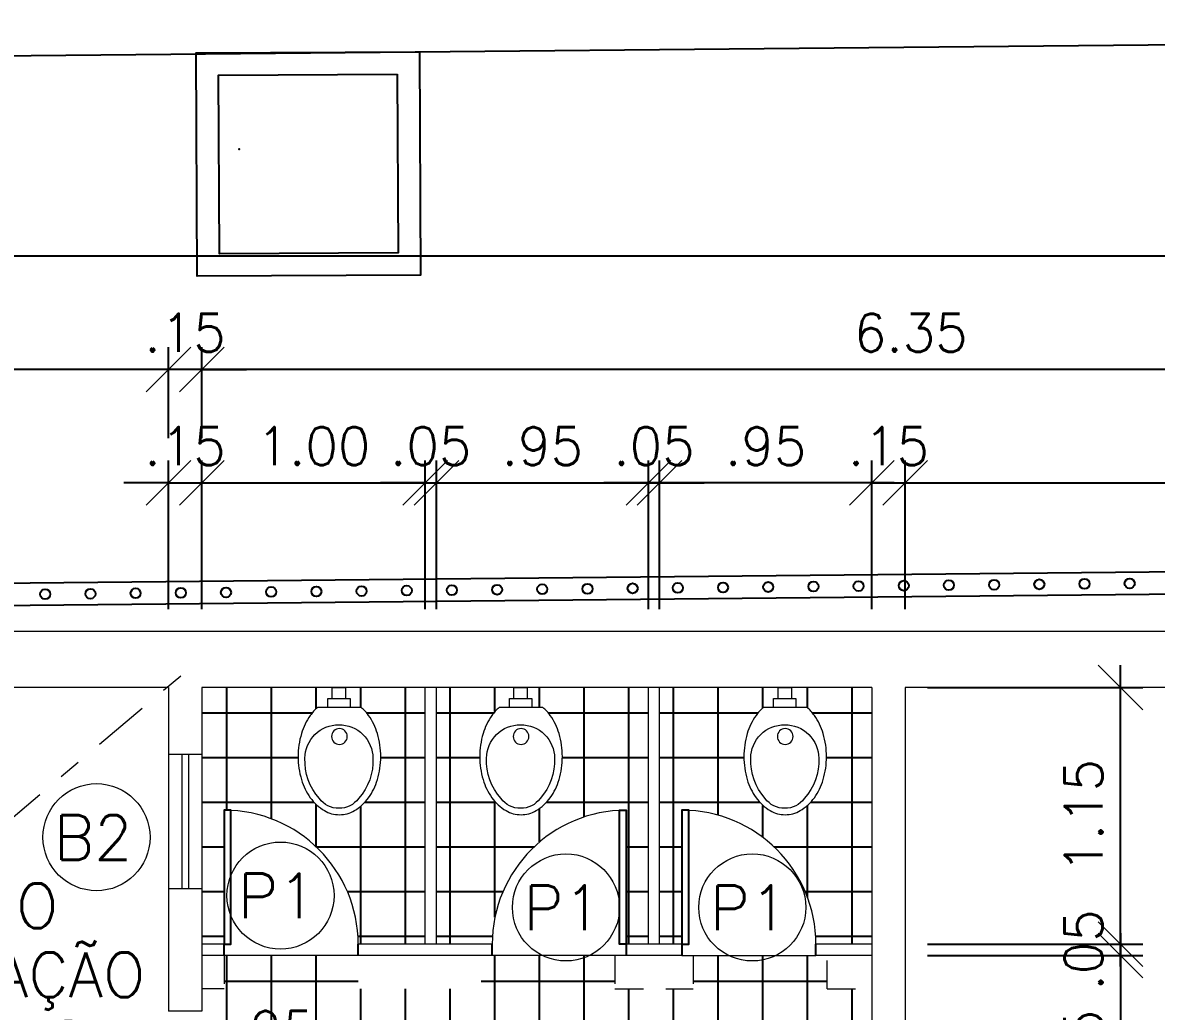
# Model space of a CAD drawing. Header units: millimetres. Extents: x 521 to 1055, y 261 to 520.
# Drawn here: x 539.66 to 544.74, y 335.26 to 339.69 of the extents above; entities that cross this region are included whole.
import ezdxf
from ezdxf.enums import TextEntityAlignment as Align

# ---------------------------------------------------------------- set-up
doc = ezdxf.new("R2010")
doc.units = ezdxf.units.MM
for name, pattern in [('CONTINU', [0]), ('DASHDOT', [1, 0.5, -0.25, 0, -0.25]), ('HIDDEN', [9.525, 6.35, -3.175])]:
    doc.linetypes.add(name, pattern=pattern)
doc.layers.add('0.1', color=8, linetype='Continuous', lineweight=13)
for name, color, linetype in [('01', 8, 'Continuous'), ('02', 1, 'Continuous'), ('parede', 5, 'Continuous'), ('PENA_02_VEG', 8, 'Continuous')]:
    doc.layers.add(name, color=color, linetype=linetype)
doc.styles.add('ROMANS', font='romans')
doc.styles.get("Standard").update_dxf_attribs({"font": 'romans.shx'})
doc.dimstyles.new('Fares Eng - 50', dxfattribs={"dimscale": 2, "dimtxt": 0.085, "dimasz": 0.1, "dimexe": 0.05, "dimexo": 0.05, "dimgap": 0.04, "dimtad": 1, "dimzin": 4, "dimdsep": 46, "dimtxsty": 'ROMANS', "dimblk1": 'OBLIQUE', "dimblk2": 'OBLIQUE', "dimsah": 1, "dimcen": 0.05, "dimdle": 0.05, "dimclrd": 8, "dimclre": 8, "dimclrt": 8, "dimaunit": 1, "dimadec": 0, "dimazin": 0, "dimtfac": 1, "dimtix": 1, "dimtmove": 2, "dimatfit": 0, "dimldrblk": 'OPEN90', "dimfxl": 1, "dimtolj": 1, "dimtzin": 0, "dimarcsym": 0})
pattern_1 = [(0, (-34.6237, 0), (0, 0.2), []), (90, (-34.6237, 0), (-0.2, 1e-17), [])]

# ---------------------------------------------------------------- blocks, each defined once
blk = doc.blocks.new('_OBLIQUE')
at = {"color": 0, "linetype": 'ByBlock'}
blk.add_line((-0.5, -0.5), (0.5, 0.5), dxfattribs=at)
blk = doc.blocks.new('*D1498')
at = {"layer": '0.1', "color": 8, "linetype": 'CONTINU', "lineweight": -2, "transparency": 16777216}
for p, q in [((540.314, 337.0645), (540.314, 337.7293)), ((540.464, 337.0645), (540.464, 337.7293)), ((540.314, 337.6293), (540.114, 337.6293)), ((540.314, 337.6293), (540.464, 337.6293)), ((540.464, 337.6293), (540.664, 337.6293))]:
    blk.add_line(p, q, dxfattribs=at)
at = {"layer": 'DEFPOINTS', "color": 0, "linetype": 'CONTINU', "lineweight": -2, "transparency": 16777216}
for p in [(540.464, 337.6293), (540.314, 336.9645), (540.464, 336.9645)]:
    blk.add_point(p, dxfattribs=at)
at = {"layer": '0.1', "color": 8, "linetype": 'CONTINU', "lineweight": -2, "transparency": 16777216, "xscale": 0.2, "yscale": 0.2, "zscale": 0.2}
blk.add_blockref('_OBLIQUE', (540.314, 337.6293), dxfattribs=at)
at = {"layer": '0.1', "color": 8, "linetype": 'CONTINU', "lineweight": -2, "transparency": 16777216, "xscale": 0.2, "yscale": 0.2, "zscale": 0.2, "rotation": 180}
blk.add_blockref('_OBLIQUE', (540.464, 337.6293), dxfattribs=at)
at = {"layer": '0.1', "color": 8, "linetype": 'CONTINU', "transparency": 16777216, "insert": (540.389, 337.7943), "char_height": 0.17, "attachment_point": 5, "style": 'ROMANS'}
blk.add_mtext('\\A1;.15', dxfattribs=at)
blk = doc.blocks.new('_Open90')
at = {"color": 0, "linetype": 'ByBlock', "lineweight": -2}
for p, q in [((-0.5, 0.5), (0, 0)), ((0, 0), (-1, 0)), ((0, 0), (-0.5, -0.5))]:
    blk.add_line(p, q, dxfattribs=at)
blk = doc.blocks.new('*D1499')
at = {"layer": '0.1', "color": 8, "linetype": 'CONTINU', "lineweight": -2, "transparency": 16777216}
for p, q in [((543.464, 337.0645), (543.464, 337.7293)), ((543.614, 337.0645), (543.614, 337.7293)), ((543.464, 337.6293), (543.264, 337.6293)), ((543.464, 337.6293), (543.614, 337.6293)), ((543.614, 337.6293), (543.814, 337.6293))]:
    blk.add_line(p, q, dxfattribs=at)
at = {"layer": 'DEFPOINTS', "color": 0, "linetype": 'CONTINU', "lineweight": -2, "transparency": 16777216}
for p in [(543.614, 337.6293), (543.464, 336.9645), (543.614, 336.9645)]:
    blk.add_point(p, dxfattribs=at)
at = {"layer": '0.1', "color": 8, "linetype": 'CONTINU', "lineweight": -2, "transparency": 16777216, "xscale": 0.2, "yscale": 0.2, "zscale": 0.2}
blk.add_blockref('_OBLIQUE', (543.464, 337.6293), dxfattribs=at)
at = {"layer": '0.1', "color": 8, "linetype": 'CONTINU', "lineweight": -2, "transparency": 16777216, "xscale": 0.2, "yscale": 0.2, "zscale": 0.2, "rotation": 180}
blk.add_blockref('_OBLIQUE', (543.614, 337.6293), dxfattribs=at)
at = {"layer": '0.1', "color": 8, "linetype": 'CONTINU', "transparency": 16777216, "insert": (543.539, 337.7943), "char_height": 0.17, "attachment_point": 5, "style": 'ROMANS'}
blk.add_mtext('\\A1;.15', dxfattribs=at)
blk = doc.blocks.new('*D1500')
at = {"layer": '0.1', "color": 8, "linetype": 'CONTINU', "lineweight": -2, "transparency": 16777216}
for p, q in [((543.614, 337.0645), (543.614, 337.7293)), ((546.814, 337.0645), (546.814, 337.7293)), ((543.514, 337.6293), (546.914, 337.6293))]:
    blk.add_line(p, q, dxfattribs=at)
at = {"layer": 'DEFPOINTS', "color": 0, "linetype": 'CONTINU', "lineweight": -2, "transparency": 16777216}
for p in [(546.814, 337.6293), (543.614, 336.9645), (546.814, 336.9645)]:
    blk.add_point(p, dxfattribs=at)
at = {"layer": '0.1', "color": 8, "linetype": 'CONTINU', "lineweight": -2, "transparency": 16777216, "xscale": 0.2, "yscale": 0.2, "zscale": 0.2, "rotation": 180}
blk.add_blockref('_OBLIQUE', (543.614, 337.6293), dxfattribs=at)
at = {"layer": '0.1', "color": 8, "linetype": 'CONTINU', "lineweight": -2, "transparency": 16777216, "xscale": 0.2, "yscale": 0.2, "zscale": 0.2}
blk.add_blockref('_OBLIQUE', (546.814, 337.6293), dxfattribs=at)
at = {"layer": '0.1', "color": 8, "linetype": 'CONTINU', "transparency": 16777216, "insert": (545.214, 337.7943), "char_height": 0.17, "attachment_point": 5, "style": 'ROMANS'}
blk.add_mtext('\\A1;3.20', dxfattribs=at)
blk = doc.blocks.new('*D1502')
at = {"layer": '0.1', "color": 8, "linetype": 'CONTINU', "lineweight": -2, "transparency": 16777216}
for p, q in [((540.464, 337.8293), (540.464, 338.237)), ((546.814, 337.8293), (546.814, 338.237)), ((546.914, 338.137), (540.364, 338.137))]:
    blk.add_line(p, q, dxfattribs=at)
at = {"layer": 'DEFPOINTS', "color": 0, "linetype": 'CONTINU', "lineweight": -2, "transparency": 16777216}
for p in [(540.464, 338.137), (540.464, 337.7293), (546.814, 337.7293)]:
    blk.add_point(p, dxfattribs=at)
at = {"layer": '0.1', "color": 8, "linetype": 'CONTINU', "lineweight": -2, "transparency": 16777216, "xscale": 0.2, "yscale": 0.2, "zscale": 0.2, "rotation": 180}
blk.add_blockref('_OBLIQUE', (540.464, 338.137), dxfattribs=at)
at = {"layer": '0.1', "color": 8, "linetype": 'CONTINU', "lineweight": -2, "transparency": 16777216, "xscale": 0.2, "yscale": 0.2, "zscale": 0.2}
blk.add_blockref('_OBLIQUE', (546.814, 338.137), dxfattribs=at)
at = {"layer": '0.1', "color": 8, "linetype": 'CONTINU', "transparency": 16777216, "insert": (543.639, 338.302), "char_height": 0.17, "attachment_point": 5, "style": 'ROMANS'}
blk.add_mtext('\\A1;6.35', dxfattribs=at)
blk = doc.blocks.new('*D1504')
at = {"layer": '0.1', "color": 8, "linetype": 'CONTINU', "lineweight": -2, "transparency": 16777216}
for p, q in [((540.314, 337.8293), (540.314, 338.237)), ((540.464, 337.8293), (540.464, 338.237)), ((540.314, 338.137), (540.114, 338.137)), ((540.464, 338.137), (540.314, 338.137)), ((540.464, 338.137), (540.664, 338.137))]:
    blk.add_line(p, q, dxfattribs=at)
at = {"layer": 'DEFPOINTS', "color": 0, "linetype": 'CONTINU', "lineweight": -2, "transparency": 16777216}
for p in [(540.314, 338.137), (540.314, 337.7293), (540.464, 337.7293)]:
    blk.add_point(p, dxfattribs=at)
at = {"layer": '0.1', "color": 8, "linetype": 'CONTINU', "lineweight": -2, "transparency": 16777216, "xscale": 0.2, "yscale": 0.2, "zscale": 0.2}
blk.add_blockref('_OBLIQUE', (540.314, 338.137), dxfattribs=at)
at = {"layer": '0.1', "color": 8, "linetype": 'CONTINU', "lineweight": -2, "transparency": 16777216, "xscale": 0.2, "yscale": 0.2, "zscale": 0.2, "rotation": 180}
blk.add_blockref('_OBLIQUE', (540.464, 338.137), dxfattribs=at)
at = {"layer": '0.1', "color": 8, "linetype": 'CONTINU', "transparency": 16777216, "insert": (540.389, 338.302), "char_height": 0.17, "attachment_point": 5, "style": 'ROMANS'}
blk.add_mtext('\\A1;.15', dxfattribs=at)
blk = doc.blocks.new('*D1505')
at = {"layer": '0.1', "color": 8, "linetype": 'CONTINU', "lineweight": -2, "transparency": 16777216}
for p, q in [((537.814, 337.8293), (537.814, 338.237)), ((540.314, 337.8293), (540.314, 338.237)), ((540.414, 338.137), (537.714, 338.137))]:
    blk.add_line(p, q, dxfattribs=at)
at = {"layer": 'DEFPOINTS', "color": 0, "linetype": 'CONTINU', "lineweight": -2, "transparency": 16777216}
for p in [(537.814, 338.137), (537.814, 337.7293), (540.314, 337.7293)]:
    blk.add_point(p, dxfattribs=at)
at = {"layer": '0.1', "color": 8, "linetype": 'CONTINU', "lineweight": -2, "transparency": 16777216, "xscale": 0.2, "yscale": 0.2, "zscale": 0.2, "rotation": 180}
blk.add_blockref('_OBLIQUE', (537.814, 338.137), dxfattribs=at)
at = {"layer": '0.1', "color": 8, "linetype": 'CONTINU', "lineweight": -2, "transparency": 16777216, "xscale": 0.2, "yscale": 0.2, "zscale": 0.2}
blk.add_blockref('_OBLIQUE', (540.314, 338.137), dxfattribs=at)
at = {"layer": '0.1', "color": 8, "linetype": 'CONTINU', "transparency": 16777216, "insert": (538.5085, 338.3492), "char_height": 0.17, "attachment_point": 5, "style": 'ROMANS'}
blk.add_mtext('\\A1;2.50', dxfattribs=at)
blk = doc.blocks.new('*D1509')
at = {"layer": '0.1', "color": 8, "linetype": 'CONTINU', "lineweight": -2, "transparency": 16777216}
for p, q in [((531.064, 338.337), (531.064, 338.7447)), ((547.064, 338.337), (547.064, 338.7447)), ((547.164, 338.6447), (530.964, 338.6447))]:
    blk.add_line(p, q, dxfattribs=at)
at = {"layer": 'DEFPOINTS', "color": 0, "linetype": 'CONTINU', "lineweight": -2, "transparency": 16777216}
for p in [(531.064, 338.6447), (531.064, 338.237), (547.064, 338.237)]:
    blk.add_point(p, dxfattribs=at)
at = {"layer": '0.1', "color": 8, "linetype": 'CONTINU', "lineweight": -2, "transparency": 16777216, "xscale": 0.2, "yscale": 0.2, "zscale": 0.2, "rotation": 180}
blk.add_blockref('_OBLIQUE', (531.064, 338.6447), dxfattribs=at)
at = {"layer": '0.1', "color": 8, "linetype": 'CONTINU', "lineweight": -2, "transparency": 16777216, "xscale": 0.2, "yscale": 0.2, "zscale": 0.2}
blk.add_blockref('_OBLIQUE', (547.064, 338.6447), dxfattribs=at)
at = {"layer": '0.1', "color": 8, "linetype": 'CONTINU', "transparency": 16777216, "insert": (538.4504, 338.9101), "char_height": 0.17, "attachment_point": 5, "style": 'ROMANS'}
blk.add_mtext('\\A1;16.00', dxfattribs=at)
blk = doc.blocks.new('Vaso')
for points in [[(0.03, -0.05), (0.03, 0), (-0.03, 0), (-0.03, -0.05)], [(0.05, -0.09), (0.05, -0.05), (-0.05, -0.05), (-0.05, -0.09)]]:
    blk.add_lwpolyline(points)
for points in [[(0.1829, -0.31, -0.071776), (0.168, -0.4129, -0.083144), (0.1287, -0.4938, -0.106699), (0.0652, -0.5518, -0.132564), (-0.0021, -0.57, -0.132564), (-0.0694, -0.5518, -0.106699), (-0.1329, -0.4938, -0.083144), (-0.1722, -0.4129, -0.071776), (-0.1871, -0.31, -0.071776), (-0.1722, -0.2071, -0.083144), (-0.1329, -0.1262, -0.060171), (-0.1, -0.09), (0.0958, -0.09, -0.060171), (0.1287, -0.1262, -0.083144), (0.168, -0.2071, -0.071776)], [(-0.0876, -0.4972, 0.2474), (0, -0.5413, 0.2474), (0.0876, -0.4972, 0.197858), (0.1521, -0.3175, 0.418329), (0, -0.1675, 0.418329), (-0.1521, -0.3175, 0.197858)]]:
    blk.add_lwpolyline(points, format="xyb", close=True)
blk.add_circle((-0.0021, -0.22), 0.0352)
blk = doc.blocks.new('*D1771')
at = {"layer": '0.1', "color": 8, "linetype": 'CONTINU', "lineweight": -2, "transparency": 16777216}
for p, q in [((540.464, 337.0645), (540.464, 337.7293)), ((541.464, 337.0645), (541.464, 337.7293)), ((540.364, 337.6293), (541.564, 337.6293))]:
    blk.add_line(p, q, dxfattribs=at)
at = {"layer": 'DEFPOINTS', "color": 0, "linetype": 'CONTINU', "lineweight": -2, "transparency": 16777216}
for p in [(541.464, 337.6293), (540.464, 336.9645), (541.464, 336.9645)]:
    blk.add_point(p, dxfattribs=at)
at = {"layer": '0.1', "color": 8, "linetype": 'CONTINU', "lineweight": -2, "transparency": 16777216, "xscale": 0.2, "yscale": 0.2, "zscale": 0.2, "rotation": 180}
blk.add_blockref('_OBLIQUE', (540.464, 337.6293), dxfattribs=at)
at = {"layer": '0.1', "color": 8, "linetype": 'CONTINU', "lineweight": -2, "transparency": 16777216, "xscale": 0.2, "yscale": 0.2, "zscale": 0.2}
blk.add_blockref('_OBLIQUE', (541.464, 337.6293), dxfattribs=at)
at = {"layer": '0.1', "color": 8, "linetype": 'CONTINU', "transparency": 16777216, "insert": (540.964, 337.7943), "char_height": 0.17, "attachment_point": 5, "style": 'ROMANS'}
blk.add_mtext('\\A1;1.00', dxfattribs=at)
blk = doc.blocks.new('*D1772')
at = {"layer": '0.1', "color": 8, "linetype": 'CONTINU', "lineweight": -2, "transparency": 16777216}
for p, q in [((541.464, 337.0645), (541.464, 337.7293)), ((541.514, 337.0645), (541.514, 337.7293)), ((541.464, 337.6293), (541.264, 337.6293)), ((541.464, 337.6293), (541.514, 337.6293)), ((541.514, 337.6293), (541.714, 337.6293))]:
    blk.add_line(p, q, dxfattribs=at)
at = {"layer": 'DEFPOINTS', "color": 0, "linetype": 'CONTINU', "lineweight": -2, "transparency": 16777216}
for p in [(541.514, 337.6293), (541.464, 336.9645), (541.514, 336.9645)]:
    blk.add_point(p, dxfattribs=at)
at = {"layer": '0.1', "color": 8, "linetype": 'CONTINU', "lineweight": -2, "transparency": 16777216, "xscale": 0.2, "yscale": 0.2, "zscale": 0.2}
blk.add_blockref('_OBLIQUE', (541.464, 337.6293), dxfattribs=at)
at = {"layer": '0.1', "color": 8, "linetype": 'CONTINU', "lineweight": -2, "transparency": 16777216, "xscale": 0.2, "yscale": 0.2, "zscale": 0.2, "rotation": 180}
blk.add_blockref('_OBLIQUE', (541.514, 337.6293), dxfattribs=at)
at = {"layer": '0.1', "color": 8, "linetype": 'CONTINU', "transparency": 16777216, "insert": (541.489, 337.7943), "char_height": 0.17, "attachment_point": 5, "style": 'ROMANS'}
blk.add_mtext('\\A1;.05', dxfattribs=at)
blk = doc.blocks.new('*D1773')
at = {"layer": '0.1', "color": 8, "linetype": 'CONTINU', "lineweight": -2, "transparency": 16777216}
for p, q in [((541.514, 337.0645), (541.514, 337.7293)), ((542.464, 337.0645), (542.464, 337.7293)), ((541.414, 337.6293), (542.564, 337.6293))]:
    blk.add_line(p, q, dxfattribs=at)
at = {"layer": 'DEFPOINTS', "color": 0, "linetype": 'CONTINU', "lineweight": -2, "transparency": 16777216}
for p in [(542.464, 337.6293), (541.514, 336.9645), (542.464, 336.9645)]:
    blk.add_point(p, dxfattribs=at)
at = {"layer": '0.1', "color": 8, "linetype": 'CONTINU', "lineweight": -2, "transparency": 16777216, "xscale": 0.2, "yscale": 0.2, "zscale": 0.2, "rotation": 180}
blk.add_blockref('_OBLIQUE', (541.514, 337.6293), dxfattribs=at)
at = {"layer": '0.1', "color": 8, "linetype": 'CONTINU', "lineweight": -2, "transparency": 16777216, "xscale": 0.2, "yscale": 0.2, "zscale": 0.2}
blk.add_blockref('_OBLIQUE', (542.464, 337.6293), dxfattribs=at)
at = {"layer": '0.1', "color": 8, "linetype": 'CONTINU', "transparency": 16777216, "insert": (541.989, 337.7943), "char_height": 0.17, "attachment_point": 5, "style": 'ROMANS'}
blk.add_mtext('\\A1;.95', dxfattribs=at)
blk = doc.blocks.new('*D1774')
at = {"layer": '0.1', "color": 8, "linetype": 'CONTINU', "lineweight": -2, "transparency": 16777216}
for p, q in [((542.514, 337.0645), (542.514, 337.7293)), ((543.464, 337.0645), (543.464, 337.7293)), ((543.564, 337.6293), (542.414, 337.6293))]:
    blk.add_line(p, q, dxfattribs=at)
at = {"layer": 'DEFPOINTS', "color": 0, "linetype": 'CONTINU', "lineweight": -2, "transparency": 16777216}
for p in [(542.514, 337.6293), (542.514, 336.9645), (543.464, 336.9645)]:
    blk.add_point(p, dxfattribs=at)
at = {"layer": '0.1', "color": 8, "linetype": 'CONTINU', "lineweight": -2, "transparency": 16777216, "xscale": 0.2, "yscale": 0.2, "zscale": 0.2, "rotation": 180}
blk.add_blockref('_OBLIQUE', (542.514, 337.6293), dxfattribs=at)
at = {"layer": '0.1', "color": 8, "linetype": 'CONTINU', "lineweight": -2, "transparency": 16777216, "xscale": 0.2, "yscale": 0.2, "zscale": 0.2}
blk.add_blockref('_OBLIQUE', (543.464, 337.6293), dxfattribs=at)
at = {"layer": '0.1', "color": 8, "linetype": 'CONTINU', "transparency": 16777216, "insert": (542.989, 337.7943), "char_height": 0.17, "attachment_point": 5, "style": 'ROMANS'}
blk.add_mtext('\\A1;.95', dxfattribs=at)
blk = doc.blocks.new('*D1775')
at = {"layer": '0.1', "color": 8, "linetype": 'CONTINU', "lineweight": -2, "transparency": 16777216}
for p, q in [((542.464, 337.0645), (542.464, 337.7293)), ((542.514, 337.0645), (542.514, 337.7293)), ((542.464, 337.6293), (542.264, 337.6293)), ((542.514, 337.6293), (542.464, 337.6293)), ((542.514, 337.6293), (542.714, 337.6293))]:
    blk.add_line(p, q, dxfattribs=at)
at = {"layer": 'DEFPOINTS', "color": 0, "linetype": 'CONTINU', "lineweight": -2, "transparency": 16777216}
for p in [(542.464, 337.6293), (542.464, 336.9645), (542.514, 336.9645)]:
    blk.add_point(p, dxfattribs=at)
at = {"layer": '0.1', "color": 8, "linetype": 'CONTINU', "lineweight": -2, "transparency": 16777216, "xscale": 0.2, "yscale": 0.2, "zscale": 0.2}
blk.add_blockref('_OBLIQUE', (542.464, 337.6293), dxfattribs=at)
at = {"layer": '0.1', "color": 8, "linetype": 'CONTINU', "lineweight": -2, "transparency": 16777216, "xscale": 0.2, "yscale": 0.2, "zscale": 0.2, "rotation": 180}
blk.add_blockref('_OBLIQUE', (542.514, 337.6293), dxfattribs=at)
at = {"layer": '0.1', "color": 8, "linetype": 'CONTINU', "transparency": 16777216, "insert": (542.489, 337.7943), "char_height": 0.17, "attachment_point": 5, "style": 'ROMANS'}
blk.add_mtext('\\A1;.05', dxfattribs=at)
blk = doc.blocks.new('*D1780')
at = {"layer": '0.1', "color": 8, "linetype": 'CONTINU', "lineweight": -2, "transparency": 16777216}
for p, q in [((544.5778, 335.4645), (544.5778, 336.8145)), ((543.714, 336.7145), (544.6778, 336.7145)), ((543.714, 335.5645), (544.6778, 335.5645))]:
    blk.add_line(p, q, dxfattribs=at)
at = {"layer": 'DEFPOINTS', "color": 0, "linetype": 'CONTINU', "lineweight": -2, "transparency": 16777216}
for p in [(543.614, 336.7145), (544.5778, 336.7145), (543.614, 335.5645)]:
    blk.add_point(p, dxfattribs=at)
at = {"layer": '0.1', "color": 8, "linetype": 'CONTINU', "lineweight": -2, "transparency": 16777216, "xscale": 0.2, "yscale": 0.2, "zscale": 0.2}
for p, rotation in [((544.5778, 336.7145), 90), ((544.5778, 335.5645), 270)]:
    blk.add_blockref('_OBLIQUE', p, dxfattribs=dict(at, rotation=rotation))
at = {"layer": '0.1', "color": 8, "linetype": 'CONTINU', "transparency": 16777216, "insert": (544.4128, 336.1395), "char_height": 0.17, "attachment_point": 5, "rotation": 90, "style": 'ROMANS'}
blk.add_mtext('\\A1;1.15', dxfattribs=at)
blk = doc.blocks.new('*D1776')
at = {"layer": '0.1', "color": 8, "linetype": 'CONTINU', "lineweight": -2, "transparency": 16777216}
for p, q in [((544.5778, 335.5645), (544.5778, 335.7645)), ((543.714, 335.5645), (544.6778, 335.5645)), ((544.5778, 335.5645), (544.5778, 335.5145)), ((543.714, 335.5145), (544.6778, 335.5145)), ((544.5778, 335.5145), (544.5778, 335.3145))]:
    blk.add_line(p, q, dxfattribs=at)
at = {"layer": 'DEFPOINTS', "color": 0, "linetype": 'CONTINU', "lineweight": -2, "transparency": 16777216}
for p in [(543.614, 335.5645), (543.614, 335.5145), (544.5778, 335.5145)]:
    blk.add_point(p, dxfattribs=at)
at = {"layer": '0.1', "color": 8, "linetype": 'CONTINU', "lineweight": -2, "transparency": 16777216, "xscale": 0.2, "yscale": 0.2, "zscale": 0.2}
for p, rotation in [((544.5778, 335.5645), 270), ((544.5778, 335.5145), 90)]:
    blk.add_blockref('_OBLIQUE', p, dxfattribs=dict(at, rotation=rotation))
at = {"layer": '0.1', "color": 8, "linetype": 'CONTINU', "transparency": 16777216, "insert": (544.4128, 335.5395), "char_height": 0.17, "attachment_point": 5, "rotation": 90, "style": 'ROMANS'}
blk.add_mtext('\\A1;.05', dxfattribs=at)
blk = doc.blocks.new('*D1777')
at = {"layer": '0.1', "color": 8, "linetype": 'CONTINU', "lineweight": -2, "transparency": 16777216}
for p, q in [((544.5778, 335.6145), (544.5778, 334.5645)), ((543.714, 335.5145), (544.6778, 335.5145)), ((543.714, 334.6645), (544.6778, 334.6645))]:
    blk.add_line(p, q, dxfattribs=at)
at = {"layer": 'DEFPOINTS', "color": 0, "linetype": 'CONTINU', "lineweight": -2, "transparency": 16777216}
for p in [(543.614, 335.5145), (543.614, 334.6645), (544.5778, 334.6645)]:
    blk.add_point(p, dxfattribs=at)
at = {"layer": '0.1', "color": 8, "linetype": 'CONTINU', "lineweight": -2, "transparency": 16777216, "xscale": 0.2, "yscale": 0.2, "zscale": 0.2}
for p, rotation in [((544.5778, 335.5145), 90), ((544.5778, 334.6645), 270)]:
    blk.add_blockref('_OBLIQUE', p, dxfattribs=dict(at, rotation=rotation))
at = {"layer": '0.1', "color": 8, "linetype": 'CONTINU', "transparency": 16777216, "insert": (544.4128, 335.0895), "char_height": 0.17, "attachment_point": 5, "rotation": 90, "style": 'ROMANS'}
blk.add_mtext('\\A1;.85', dxfattribs=at)
blk = doc.blocks.new('*D1782')
at = {"layer": '0.1', "color": 8, "linetype": 'CONTINU', "lineweight": -2, "transparency": 16777216}
for p, q in [((540.314, 334.7645), (540.314, 335.1159)), ((541.264, 334.7645), (541.264, 335.1159)), ((541.364, 335.0159), (540.214, 335.0159))]:
    blk.add_line(p, q, dxfattribs=at)
at = {"layer": 'DEFPOINTS', "color": 0, "linetype": 'CONTINU', "lineweight": -2, "transparency": 16777216}
for p in [(540.314, 335.0159), (540.314, 334.6645), (541.264, 334.6645)]:
    blk.add_point(p, dxfattribs=at)
at = {"layer": '0.1', "color": 8, "linetype": 'CONTINU', "lineweight": -2, "transparency": 16777216, "xscale": 0.2, "yscale": 0.2, "zscale": 0.2, "rotation": 180}
blk.add_blockref('_OBLIQUE', (540.314, 335.0159), dxfattribs=at)
at = {"layer": '0.1', "color": 8, "linetype": 'CONTINU', "lineweight": -2, "transparency": 16777216, "xscale": 0.2, "yscale": 0.2, "zscale": 0.2}
blk.add_blockref('_OBLIQUE', (541.264, 335.0159), dxfattribs=at)
at = {"layer": '0.1', "color": 8, "linetype": 'CONTINU', "transparency": 16777216, "insert": (540.789, 335.1809), "char_height": 0.17, "attachment_point": 5, "style": 'ROMANS'}
blk.add_mtext('\\A1;.95', dxfattribs=at)
blk = doc.blocks.new('SUP')
at = {"layer": '01', "color": 8}
for p, q in [((247.1784, 61.9223), (222.7, 61.6788)), ((247.1784, 61.8223), (222.8, 61.5798))]:
    blk.add_line(p, q, dxfattribs=at)
at = {"layer": '02', "color": 8}
blk.add_line((220.1873, 64.0216), (246.6776, 64.2719), dxfattribs=at)
at = {"layer": '02', "color": 8, "linetype": 'CONTINU', "lineweight": -2}
for points in [[(232.9244, 64.1419), (232.9293, 63.142), (231.9293, 63.137), (231.9244, 64.137), (232.9244, 64.1419)], [(232.8249, 64.0414), (232.8288, 63.2415), (232.0288, 63.2375), (232.0249, 64.0375), (232.8249, 64.0414)]]:
    blk.add_lwpolyline(points, dxfattribs=at)
at = {"layer": 'parede', "color": 8}
for centre in [(231.2486, 61.7138), (231.4509, 61.7159), (231.6533, 61.7179), (231.8557, 61.7199), (232.058, 61.7219), (232.2604, 61.7239), (232.4627, 61.7259), (232.6651, 61.7279), (232.8674, 61.73), (233.0698, 61.732), (233.2721, 61.734), (233.4745, 61.736), (233.6769, 61.738), (233.8792, 61.74), (234.0816, 61.742), (234.2839, 61.744), (234.4863, 61.7461), (234.6886, 61.7481), (234.891, 61.7501), (235.0933, 61.7521), (235.2957, 61.7541), (235.4981, 61.7561), (235.7004, 61.7581), (235.9028, 61.7602), (236.1051, 61.7622)]:
    blk.add_circle(centre, 0.0225, dxfattribs=at)
at = {"layer": 'PENA_02_VEG', "color": 8, "linetype": 'Continuous'}
blk.add_point((232.1174, 63.7063), dxfattribs=at)
blk = doc.blocks.new('ÁREA')
for p in [(0.00005, 0.003762), (0, 0)]:
    blk.add_attdef('COMPARTIMENTO', text='', height=0.0025).set_placement(p, align=Align.CENTER)
at = {"color": 1}
for p in [(-0.00005, -0.003762), (-0.000099, -0.007523)]:
    blk.add_attdef('ÁREA', text='', height=0.002, dxfattribs=at).set_placement(p, align=Align.CENTER)

msp = doc.modelspace()

# ---------------------------------------------------------------- hatches: boundary and pattern name
at = {"layer": '0.1', "linetype": 'CONTINU', "lineweight": -2}
h = msp.add_hatch(dxfattribs=at)
h.set_pattern_fill('_USER', color=8, scale=0.2, style=0, double=1, pattern_type=0)
h.set_pattern_definition(pattern_1)
h.paths.add_polyline_path([(540.94916, 336.22063, -0.083147), (540.90983, 336.30153, -0.0717737), (540.89497, 336.40448, -0.0717739), (540.90983, 336.50743, -0.0831454), (540.94916, 336.58833, -0.0601731), (540.98208, 336.62448), (541.02787, 336.62448), (541.02787, 336.66448), (541.04787, 336.66448), (541.04787, 336.71448), (540.46404, 336.71448), (540.46404, 336.41448), (540.46404, 335.81448), (540.46404, 335.56448), (540.56404, 335.56448), (540.56404, 336.16448), (540.59404, 336.16448), (540.59404, 336.16373, -0.3996375), (541.16404, 335.56448), (541.36404, 335.56448), (541.36404, 336.71448), (541.10787, 336.71448), (541.10787, 336.66448), (541.12787, 336.66448), (541.12787, 336.62448), (541.17787, 336.62448, -0.060173), (541.21079, 336.58833), (541.21079, 336.58833), (541.21079, 336.58833, 0.0000016), (541.21079, 336.58833, 0.0601709), (541.17787, 336.62448), (540.98208, 336.62448, 0.060171), (540.94916, 336.58833, 0.083144), (540.90983, 336.50743), (540.90983, 336.50743, -0.0831424), (540.94916, 336.58833), (540.94916, 336.58833, 0.0831424), (540.90983, 336.50743, 0.071776), (540.89497, 336.40448, 0.071776), (540.90983, 336.30153, 0.083144), (540.94916, 336.22063, 0.1066992), (541.01271, 336.16263, 0.1325638), (541.07997, 336.14448, 0.1325634), (541.14724, 336.16263, 0.1066992), (541.21079, 336.22063, 0.083144), (541.25012, 336.30153), (541.25012, 336.30153, -0.0831441), (541.21079, 336.22063, -0.1066992), (541.14724, 336.16263, -0.1325634), (541.07997, 336.14448, -0.1325638), (541.01271, 336.16263, -0.1066992)])
h.paths.add_polyline_path([(541.46404, 336.71448), (541.36404, 336.71448), (541.36404, 335.56448), (541.46404, 335.56448)])
edge = h.paths.add_edge_path(flags=16)
edge.add_arc((541.25913, 336.40448), 0.36416, 180.00004, 196.42173)
edge.add_arc((541.17106, 336.37852), 0.27234, 196.42181, 215.43328)
edge.add_arc((541.11528, 336.33883), 0.20388, 215.43328, 239.79472)
edge.add_arc((541.07997, 336.27818), 0.1337, 239.79469, 270.00001)
edge.add_arc((541.07997, 336.27818), 0.1337, 269.99999, 300.20531)
edge.add_arc((541.04467, 336.33883), 0.20388, 300.20528, 324.56672)
edge.add_arc((540.98889, 336.37852), 0.27234, 324.56672, 343.57819)
edge.add_arc((540.90081, 336.40448), 0.36416, 343.57827, 359.99996)
edge.add_arc((540.90081, 336.40448), 0.36416, 0.00004, 16.42173)
edge.add_arc((540.98889, 336.43044), 0.27234, 16.42181, 35.43328)
edge.add_arc((541.04467, 336.47012), 0.20388, 35.43334, 49.20691)
edge.add_line((541.17787, 336.62448), (540.98208, 336.62448))
edge.add_arc((541.11528, 336.47012), 0.20388, 130.79309, 144.56666)
edge.add_arc((541.17106, 336.43044), 0.27234, 144.56672, 163.57819)
edge.add_arc((541.25913, 336.40448), 0.36416, 163.57827, 179.99996)
edge = h.paths.add_edge_path(flags=0)
edge.add_arc((541.07997, 336.49445), 0.03525, 0, 360)
h = msp.add_hatch(dxfattribs=at)
h.set_pattern_fill('_USER', color=8, scale=0.2, style=0, double=1, pattern_type=0)
h.set_pattern_definition(pattern_1)
h.paths.add_polyline_path([(542.33404, 336.16373), (542.33404, 336.16448), (542.36404, 336.16448), (542.36404, 335.56448), (542.41404, 335.56448), (542.41404, 336.71448), (541.92127, 336.71448), (541.92127, 336.66448), (541.86127, 336.66448), (541.86127, 336.71448), (541.51404, 336.71448), (541.51404, 335.56448), (541.76404, 335.56448, -0.3996375)])
h.paths.add_polyline_path([(541.76256, 336.22063, -0.083147), (541.72323, 336.30153, -0.0717737), (541.70838, 336.40448, -0.0717739), (541.72323, 336.50743, -0.0831454), (541.76256, 336.58833, -0.0601731), (541.79548, 336.62448), (541.99127, 336.62448, -0.060173), (542.0242, 336.58833), (542.0242, 336.58833), (542.0242, 336.58833, 0.0000016), (542.02419, 336.58833, 0.0601709), (541.99127, 336.62448), (541.79548, 336.62448, 0.060171), (541.76256, 336.58833, 0.083144), (541.72323, 336.50743), (541.72323, 336.50743, -0.0831424), (541.76256, 336.58833), (541.76256, 336.58833, 0.0831424), (541.72323, 336.50743, 0.071776), (541.70838, 336.40448, 0.071776), (541.72323, 336.30153, 0.083144), (541.76256, 336.22063, 0.1066992), (541.82611, 336.16263, 0.1325638), (541.89338, 336.14448, 0.1325634), (541.96065, 336.16263, 0.1066992), (542.02419, 336.22063, 0.083144), (542.06352, 336.30153), (542.06352, 336.30153, -0.0831441), (542.02419, 336.22063, -0.1066992), (541.96065, 336.16263, -0.1325634), (541.89338, 336.14448, -0.1325638), (541.82611, 336.16263, -0.1066992)], flags=0)
h.paths.add_polyline_path([(541.85813, 336.49445, -1), (541.92863, 336.49445, -1)], flags=0)
h.paths.add_polyline_path([(542.46404, 336.71448), (542.41404, 336.71448), (542.41404, 335.56448), (542.46404, 335.56448)])
edge = h.paths.add_edge_path(flags=16)
edge.add_arc((542.07254, 336.40448), 0.36416, 180.00004, 196.42173)
edge.add_arc((541.98446, 336.37852), 0.27234, 196.42181, 215.43328)
edge.add_arc((541.92869, 336.33883), 0.20388, 215.43328, 239.79472)
edge.add_arc((541.89338, 336.27818), 0.1337, 239.79469, 270.00001)
edge.add_arc((541.89338, 336.27818), 0.1337, 269.99999, 300.20531)
edge.add_arc((541.85807, 336.33883), 0.20388, 300.20528, 324.56672)
edge.add_arc((541.80229, 336.37852), 0.27234, 324.56672, 343.57819)
edge.add_arc((541.71422, 336.40448), 0.36416, 343.57827, 359.99996)
edge.add_arc((541.71422, 336.40448), 0.36416, 0.00004, 16.42173)
edge.add_arc((541.80229, 336.43044), 0.27234, 16.42181, 35.43328)
edge.add_arc((541.85807, 336.47012), 0.20388, 35.43334, 49.20691)
edge.add_line((541.99127, 336.62448), (541.79548, 336.62448))
edge.add_arc((541.92869, 336.47012), 0.20388, 130.79309, 144.56666)
edge.add_arc((541.98446, 336.43044), 0.27234, 144.56672, 163.57819)
edge.add_arc((542.07254, 336.40448), 0.36416, 163.57827, 179.99996)
h = msp.add_hatch(dxfattribs=at)
h.set_pattern_fill('_USER', color=8, scale=0.2, style=0, double=1, pattern_type=0)
h.set_pattern_definition(pattern_1)
h.paths.add_polyline_path([(543.46404, 336.71448), (543.10429, 336.71448), (543.10429, 336.66448), (543.04429, 336.66448), (543.04429, 336.71448), (542.56404, 336.71448), (542.56404, 335.56448), (542.61404, 335.56448), (542.61404, 336.16448), (542.64404, 336.16448), (542.64404, 336.16373, -0.3996375), (543.21404, 335.56448), (543.46404, 335.56448)])
h.paths.add_polyline_path([(542.90625, 336.30153, -0.0000023), (542.90625, 336.30153, 0.0000031)], flags=0)
h.paths.add_polyline_path([(543.04115, 336.49445, -1), (543.11165, 336.49445, -1)], flags=0)
h.paths.add_polyline_path([(542.56404, 336.71448), (542.51404, 336.71448), (542.51404, 335.56448), (542.56404, 335.56448)])
edge = h.paths.add_edge_path(flags=16)
edge.add_arc((543.25556, 336.40448), 0.36416, 180.00004, 196.42173)
edge.add_arc((543.16748, 336.37852), 0.27234, 196.42181, 215.43328)
edge.add_arc((543.1117, 336.33883), 0.20388, 215.43328, 239.79472)
edge.add_arc((543.0764, 336.27818), 0.1337, 239.79469, 270.00001)
edge.add_arc((543.0764, 336.27818), 0.1337, 269.99999, 300.20531)
edge.add_arc((543.04109, 336.33883), 0.20388, 300.20528, 324.56672)
edge.add_arc((542.98531, 336.37852), 0.27234, 324.56672, 343.57819)
edge.add_arc((542.89724, 336.40448), 0.36416, 343.57827, 359.99996)
edge.add_arc((542.89724, 336.40448), 0.36416, 0.00004, 16.42173)
edge.add_arc((542.98531, 336.43044), 0.27234, 16.42181, 35.43328)
edge.add_arc((543.04109, 336.47012), 0.20388, 35.43334, 49.20691)
edge.add_line((543.17429, 336.62448), (542.9785, 336.62448))
edge.add_arc((543.1117, 336.47012), 0.20388, 130.79309, 144.56666)
edge.add_arc((543.16748, 336.43044), 0.27234, 144.56672, 163.57819)
edge.add_arc((543.25556, 336.40448), 0.36416, 163.57827, 179.99996)
h = msp.add_hatch(dxfattribs=at)
h.set_pattern_fill('_USER', color=8, scale=0.2, style=0, double=1, pattern_type=0)
h.set_pattern_definition(pattern_1)
h.paths.add_polyline_path([(543.46404, 335.36448), (543.26404, 335.36448), (543.26404, 335.51448), (543.21404, 335.51448), (542.66404, 335.51448), (542.66404, 335.36448), (542.31404, 335.36448), (542.31404, 335.51448), (541.76404, 335.51448), (541.71404, 335.51448), (541.71404, 335.36448), (541.16404, 335.36448), (541.16404, 335.51448), (540.8619, 335.51448, -0.0188877), (540.8438, 335.51448), (540.56404, 335.51448), (540.56404, 335.36448), (540.46404, 335.36448), (540.46404, 335.26448), (540.46404, 334.66448), (541.26404, 334.66448), (541.38279, 334.56448), (541.4771, 334.56448), (541.49373, 334.66246), (541.64519, 334.70265), (541.80967, 334.63882), (541.87357, 334.53242), (541.86529, 334.37755), (541.99426, 334.38464), (542.16347, 334.34918), (542.23921, 334.22977), (542.24183, 334.14986), (542.22172, 334.0612), (542.13179, 333.99736), (542.06381, 333.99099), (542.21404, 333.86448), (542.11742, 333.74974), (541.51404, 334.25785), (541.51404, 332.91448), (542.91404, 332.91448), (542.91404, 334.31567), (543.46404, 334.31567)])
h.paths.add_polyline_path([(541.51404, 334.25785), (541.36404, 334.38417), (541.36404, 332.91448), (541.51404, 332.91448)], flags=16)
h.paths.add_polyline_path([(541.36404, 334.38417), (541.20929, 334.51448), (540.46404, 334.51448), (540.46404, 333.71448, -0.4014456), (541.16404, 333.04448), (541.16404, 333.01448), (540.46404, 333.01448), (540.46404, 332.98448), (540.46404, 332.91448), (541.36404, 332.91448)])
h.paths.add_polyline_path([(541.76752, 334.52162), (543.13418, 334.52162), (543.13418, 334.87877), (541.76752, 334.87877)], flags=25)
h.paths.add_polyline_path([(542.01998, 334.8447), (542.89498, 334.8447), (542.89498, 335.2197), (542.01998, 335.2197)], flags=24)
h.paths.add_polyline_path([(540.53428, 335.36594), (541.0438, 335.36594), (541.0438, 335.06594), (540.53428, 335.06594)], flags=25)
h.paths.add_polyline_path([(541.31549, 334.24021), (541.82908, 333.80772), (541.63584, 333.57825), (541.12225, 334.01074)], flags=25)

# ---------------------------------------------------------------- linework, layer by layer
at = {"layer": '0.1', "color": 7}
for p, q in [((547.06404, 336.96448), (535.41404, 336.96448)), ((540.31404, 336.71448), (537.81404, 336.71448)), ((540.31404, 336.71448), (540.31404, 336.41448)), ((540.46404, 336.71448), (540.46404, 336.41448)), ((543.46404, 336.71448), (543.46404, 332.91448)), ((546.81404, 336.71448), (543.61404, 336.71448)), ((543.61404, 336.71448), (543.61404, 332.76448)), ((540.46404, 336.41448), (540.31404, 336.41448)), ((540.31404, 335.81448), (540.46404, 335.81448)), ((540.31404, 335.81448), (540.31404, 335.26448)), ((540.46404, 335.81448), (540.46404, 335.26448)), ((540.46404, 335.26448), (540.31404, 335.26448))]:
    msp.add_line(p, q, dxfattribs=at)
at = {"layer": '0.1', "color": 8, "linetype": 'DASHDOT', "ltscale": 0.5}
msp.add_line((537.71404, 334.52448), (540.41404, 336.80448), dxfattribs=at)
at = {"layer": '0.1', "color": 8}
msp.add_line((543.46404, 336.71448), (540.46404, 336.71448), dxfattribs=at)
msp.add_line((543.46404, 336.71448), (540.46404, 336.71448), dxfattribs=at)
at = {"layer": '0.1', "color": 8, "linetype": 'CONTINU'}
for p, q in [((541.46404, 335.56448), (541.46404, 336.71448)), ((541.51404, 335.56448), (541.51404, 336.71448)), ((542.46404, 335.56448), (542.46404, 336.71448)), ((542.51404, 335.56448), (542.51404, 336.71448)), ((540.31404, 336.41448), (540.31404, 335.81448)), ((540.37404, 336.41448), (540.37404, 335.81448)), ((540.40404, 336.41448), (540.40404, 335.81448)), ((540.46404, 336.41448), (540.46404, 335.81448)), ((540.56404, 335.56448), (540.46404, 335.56448)), ((541.76404, 335.56448), (541.16404, 335.56448)), ((542.61404, 335.56448), (542.36404, 335.56448)), ((543.46404, 335.56448), (543.21404, 335.56448)), ((540.56404, 335.51448), (540.46404, 335.51448)), ((541.16404, 335.51448), (540.56404, 335.51448)), ((541.76404, 335.51448), (541.16404, 335.51448)), ((542.36404, 335.51448), (541.76404, 335.51448)), ((542.61404, 335.51448), (542.36404, 335.51448)), ((542.61404, 335.51448), (543.21404, 335.51448)), ((543.46404, 335.51448), (543.21404, 335.51448))]:
    msp.add_line(p, q, dxfattribs=at)
at = {"layer": '0.1', "color": 8, "linetype": 'CONTINU', "lineweight": -2}
for p, q in [((540.56404, 335.51448), (540.56404, 335.56448)), ((541.16404, 335.51448), (541.16404, 335.56448)), ((541.76404, 335.51448), (541.76404, 335.56448)), ((542.36404, 335.56448), (542.36404, 335.51448)), ((542.61404, 335.56448), (542.61404, 335.51448)), ((543.21404, 335.51448), (543.21404, 335.56448))]:
    msp.add_line(p, q, dxfattribs=at)
at = {"layer": '0.1', "color": 8, "linetype": 'HIDDEN', "ltscale": 0.02}
for p, q in [((540.56404, 335.51448), (540.56404, 335.36448)), ((542.31404, 335.51448), (542.31404, 335.36448)), ((542.66404, 335.51448), (542.66404, 335.36448)), ((543.26404, 335.36448), (543.26404, 335.51448)), ((540.56404, 335.36448), (540.46404, 335.36448)), ((542.31404, 335.36448), (542.66404, 335.36448)), ((543.26404, 335.36448), (543.46404, 335.36448))]:
    msp.add_line(p, q, dxfattribs=at)
at = {"layer": '0.1', "color": 8, "linetype": 'CONTINU', "lineweight": -2}
for points in [[(540.56404, 335.56448), (540.59404, 335.56448), (540.59404, 336.16448), (540.56404, 336.16448)], [(542.36404, 335.56448), (542.33404, 335.56448), (542.33404, 336.16448), (542.36404, 336.16448)], [(542.61404, 335.56448), (542.64404, 335.56448), (542.64404, 336.16448), (542.61404, 336.16448)]]:
    msp.add_lwpolyline(points, close=True, dxfattribs=at)
at = {"layer": '0.1', "color": 8}
for centre in [(539.99201, 336.0438), (540.81606, 335.78263), (542.09438, 335.72942), (542.92883, 335.72942)]:
    msp.add_circle(centre, 0.23964, dxfattribs=at)
at = {"layer": '0.1', "color": 8, "linetype": 'CONTINU'}
for centre, start, end in [((540.56404, 335.56448), 0, 90), ((542.36404, 335.56448), 90, 180), ((542.61404, 335.56448), 0, 90)]:
    msp.add_arc(centre, 0.6, start, end, dxfattribs=at)

# ---------------------------------------------------------------- block references
at = {"layer": '0.1', "color": 8, "linetype": 'CONTINU', "lineweight": -2}
msp.add_blockref('SUP', (308.51399, 275.4176), dxfattribs=at)
at = {"layer": '0.1', "color": 8, "xscale": -1}
for p in [(541.07787, 336.71448), (541.89127, 336.71448), (543.07429, 336.71448)]:
    msp.add_blockref('Vaso', p, dxfattribs=at)
at = {"layer": '0.1', "color": 8}
ref = msp.add_blockref('ÁREA', (539.45006, 335.61643), dxfattribs=dict(at, xscale=133.3333333333333, yscale=133.3333333333333, zscale=133.3333333333333))
ref.add_attrib('COMPARTIMENTO', 'POÇO', dxfattribs={"layer": '0', "color": 1, "height": 0.2}).set_placement((539.45248, 335.63692), align=Align.CENTER)
ref.add_attrib('ÁREA', 'VENTILAÇÃO', dxfattribs={"layer": '0', "color": 1, "height": 0.2}).set_placement((539.44343, 335.32847), align=Align.CENTER)
ref.add_attrib('ÁREA', '5,25m2', dxfattribs={"layer": '0', "color": 1, "height": 0.2}).set_placement((539.4368, 335.0197), align=Align.CENTER)

# ---------------------------------------------------------------- texts
for s, p in [('B2', (539.8014, 335.94229)), ('P1', (540.62546, 335.68112)), ('P1', (541.90377, 335.6279)), ('P1', (542.73822, 335.6279))]:
    msp.add_text(s, height=0.2, dxfattribs=at).set_placement(p)

# ---------------------------------------------------------------- dimensions: what is measured, and where the dimension line sits
at = {"layer": '0.1', "color": 8, "linetype": 'CONTINU'}
for base, p1, p2, picture, middle in [((531.06404, 338.64475), (547.06404, 338.23703), (531.06404, 338.23703), '*D1509', (538.45039, 338.91008)), ((537.81404, 338.13703), (540.31404, 337.72931), (537.81404, 337.72931), '*D1505', (538.50847, 338.34917))]:
    dim = msp.add_linear_dim(base=base, p1=p1, p2=p2, dimstyle='Fares Eng - 50', dxfattribs=at)
    dim.commit()
    dim.dimension.update_dxf_attribs({"geometry": picture, "text_midpoint": middle, "dimtype": 160})
for base, p1, p2, picture, middle in [((540.31404, 338.13703), (540.46404, 337.72931), (540.31404, 337.72931), '*D1504', (540.38904, 338.30203)), ((540.46404, 338.13703), (546.81404, 337.72931), (540.46404, 337.72931), '*D1502', (543.63904, 338.30203)), ((540.46404, 337.62931), (540.31404, 336.96448), (540.46404, 336.96448), '*D1498', (540.38904, 337.79431)), ((541.46404, 337.62931), (540.46404, 336.96448), (541.46404, 336.96448), '*D1771', (540.96404, 337.79431)), ((541.51404, 337.62931), (541.46404, 336.96448), (541.51404, 336.96448), '*D1772', (541.48904, 337.79431)), ((542.46404, 337.62931), (541.51404, 336.96448), (542.46404, 336.96448), '*D1773', (541.98904, 337.79431)), ((542.46404, 337.62931), (542.51404, 336.96448), (542.46404, 336.96448), '*D1775', (542.48904, 337.79431)), ((542.51404, 337.62931), (543.46404, 336.96448), (542.51404, 336.96448), '*D1774', (542.98904, 337.79431)), ((543.61404, 337.62931), (543.46404, 336.96448), (543.61404, 336.96448), '*D1499', (543.53904, 337.79431)), ((546.81404, 337.62931), (543.61404, 336.96448), (546.81404, 336.96448), '*D1500', (545.21404, 337.79431)), ((540.31404, 335.01594), (541.26404, 334.66448), (540.31404, 334.66448), '*D1782', (540.78904, 335.18094))]:
    dim = msp.add_linear_dim(base=base, p1=p1, p2=p2, dimstyle='Fares Eng - 50', dxfattribs=at)
    dim.commit()
    dim.dimension.update_dxf_attribs({"geometry": picture, "text_midpoint": middle})
for base, p1, p2, picture, middle in [((544.57782, 336.71448), (543.61404, 335.56448), (543.61404, 336.71448), '*D1780', (544.41282, 336.13948)), ((544.57782, 335.51448), (543.61404, 335.56448), (543.61404, 335.51448), '*D1776', (544.41282, 335.53948)), ((544.57782, 334.66448), (543.61404, 335.51448), (543.61404, 334.66448), '*D1777', (544.41282, 335.08948))]:
    dim = msp.add_linear_dim(base=base, p1=p1, p2=p2, angle=90, dimstyle='Fares Eng - 50', dxfattribs=at)
    dim.commit()
    dim.dimension.update_dxf_attribs({"geometry": picture, "text_midpoint": middle})

doc.saveas('drawing.dxf')
